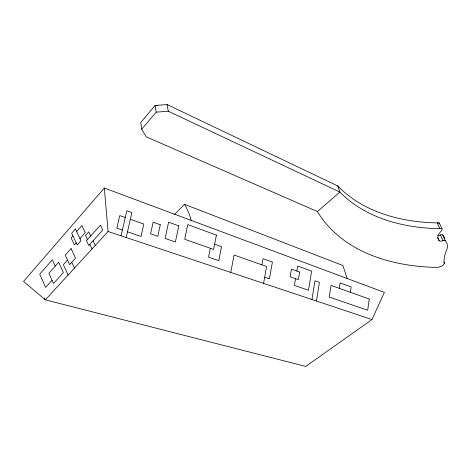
<?xml version="1.0" encoding="UTF-8"?>
<svg xmlns="http://www.w3.org/2000/svg" width="471" height="471" viewBox="0 0 471 471"><rect width="100%" height="100%" fill="white"/><g stroke="black" fill="none" stroke-linecap="round" stroke-linejoin="round"><path stroke-width="0.71" d="M350.365 292.291L351.172 286.916L340.144 282.9L339.308 288.34M316.43 301.004L319.42 282.376L314.981 280.793L311.949 299.509M295.553 278.679L294.416 285.426L308.499 290.26L311.631 271.137L297.684 266.033L296.836 271.06M263.577 283.371L266.592 266.509L234.081 255.029L230.772 272.421M261.888 264.849L263.001 258.685L272.397 262.064L269.412 278.885L264.673 277.272M210.307 248.276L208.541 257.16L218.791 260.657L221.517 246.657L214.617 244.196M126.193 237.525L131.874 212.539L126.805 210.72L121.053 235.812M444.359 263.454L444.294 263.707A5.134 2.602 -21 0 1 437.318 267.351L431.836 267.263A299.091 169.048 -32.4 0 1 317.401 211.544L146.251 136.826L141.7 129.189L140.776 122.472L155.124 105.433L167.134 104.574L337.731 185.945A268.623 160.629 -34.3 0 0 429.187 222.63L439.337 222.983L441.922 228.723A3.709 1.99 -22.2 0 1 441.321 230.996A15.461 8.142 -22.5 0 0 439.184 240.74A3.256 1.719 -22 0 0 443.005 240.634A2.149 1.125 -21.9 0 1 445.242 240.705A27.848 14.63 -20.8 0 1 447.05 249.018L445.931 251.767A65.275 32.022 -23.5 0 0 444.177 262.129L444.359 263.454L443.823 262.217M371.984 319.544L384.395 292.379L104.309 188.041L23.55 281.434L45.351 299.85L305.738 366.426L371.984 319.544L108.077 231.479L45.351 299.85L44.268 298.131M141.7 129.189L156.184 112.139L168.3 111.25L339.891 192.068A270.902 160.393 -34 0 0 431.719 228.4L441.922 228.723M72.887 235.812L71.08 237.873L74.359 244.867L76.184 242.812M76.62 231.555L81.877 225.568L85.251 232.621L79.946 238.579M67.518 260.039L63.344 264.678L68.101 275.058M52.046 280.274L45.599 287.422L39.711 274.122L52.305 259.774L55.201 266.162M174.217 214.758L184.449 204.332L342.9 265.497L347.239 278.691M317.401 211.544L339.891 192.068L337.731 185.945M156.207 105.422L157.608 105.498M122.366 230.078L116.849 228.205L119.769 215.553L125.257 217.484M127.488 231.82L141.059 236.424L143.82 224.025L130.343 219.28M90.732 235.965L88.754 231.838L85.534 235.441L87.5 239.556M93.058 240.805L95.277 245.426M89.802 244.384L92.004 248.994M71.757 262.3L74.453 268.129M439.837 228.653L437.265 222.913L439.337 222.983A3.686 2.002 -22.4 0 1 439.555 223.872M437.606 235.476A3.232 1.725 -22.1 0 0 440.473 234.947A2.137 1.136 -22.1 0 1 442.699 235.023L445.242 240.705M440.473 234.947L443.005 240.634M437.789 237.572L439.184 240.74M167.134 104.574L168.3 111.25M155.124 105.433L156.184 112.139M104.309 188.041L108.077 231.479M442.699 235.023A27.683 14.713 -20.9 0 1 444.583 238.249M184.449 204.332A52.163 30.48 42.6 0 1 191.314 221.005M369.276 299.056L367.668 310.236L329.235 297.042L331.06 285.391L369.276 299.056M299.627 272.061L298.349 279.662L290.165 276.789L291.472 269.129L299.627 272.061M216.407 235.117L213.581 249.43L184.709 239.28L187.758 224.602L216.407 235.117M178.803 225.886L175.412 241.982L165.127 238.432L168.606 222.188L178.803 225.886M160.281 224.749L157.773 236.307L150.59 233.828L153.14 222.2L160.281 224.749M75.401 228.983L71.68 233.245L77.197 244.973L80.977 240.752L75.401 228.983M58.692 262.241L48.896 273.251L53.476 283.471L63.391 272.55L58.692 262.241M71.05 248.553L65.233 255.094L69.637 264.637L75.525 258.143L71.05 248.553M100.423 225.203L86.481 240.687L88.784 245.509L102.802 230.084L100.423 225.203"/></g></svg>
